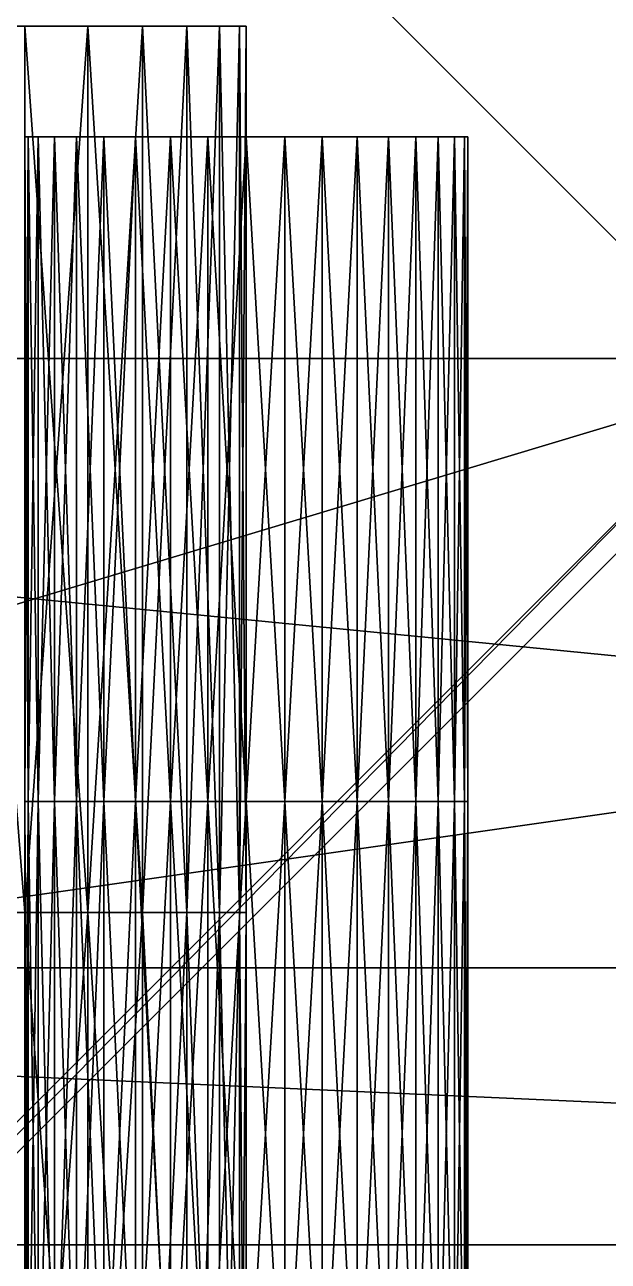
# Model space of a CAD drawing. Header units: metres. Extents: x -7 to 7, y -6 to 6.4.
# Drawn here: x -1.5 to -0.183, y 2.213 to 5.003 of the extents above; entities that cross this region are included whole.
import ezdxf

# ---------------------------------------------------------------- set-up
doc = ezdxf.new("R2010")
doc.units = ezdxf.units.M

msp = doc.modelspace()

# ---------------------------------------------------------------- linework, layer by layer
at = {"layer": 'Cube'}
for points in [[(-7, 4.25, 0.2), (7, 2.875, 0.175), (-7, 2.875, 0.175)], [(-7, 4.25, 0.2), (7, 4.25, 0.2), (7, 2.875, 0.175)], [(-7, 4.25, -0.2), (7, 4.25, 0.2), (-7, 4.25, 0.2)], [(-7, 4.25, -0.2), (7, 4.25, -0.2), (7, 4.25, 0.2)], [(-7, 2.25, -0.2), (7, 4.25, -0.2), (-7, 4.25, -0.2)], [(-7, 2.25, -0.2), (7, 2.25, -0.2), (7, 4.25, -0.2)], [(-7, 2.875, 0.175), (7, 2.25, -0.2), (-7, 2.25, -0.2)], [(-7, 2.875, 0.175), (7, 2.875, 0.175), (7, 2.25, -0.2)]]:
    msp.add_3dface(points, dxfattribs=at)
at = {"layer": 'Cylinder 5'}
for points in [[(-1.5, 3.25, 0), (-1.4924, 4.75, 0.0868), (-1.4924, 3.25, 0.0868)], [(-1.5, 3.25, 0), (-1.5, 4.75, 0), (-1.4924, 4.75, 0.0868)], [(-1.5, 4.75, 0), (-1.4924, 4.75, 0.0868), (-1.4924, 4.75, 0.0868)], [(-1.5, 4.75, 0), (-1.5, 4.75, 0), (-1.4924, 4.75, 0.0868)], [(-1.5, 4.75, 0), (-1, 4.75, 0), (-1.4924, 4.75, 0.0868)], [(-1.5, 4.75, 0), (-1, 4.75, 0), (-1, 4.75, 0)], [(-1.4924, 3.25, -0.0868), (-1.5, 4.75, 0), (-1.5, 3.25, 0)], [(-1.4924, 3.25, -0.0868), (-1.4924, 4.75, -0.0868), (-1.5, 4.75, 0)], [(-1.4924, 4.75, -0.0868), (-1.5, 4.75, 0), (-1.5, 4.75, 0)], [(-1.4924, 4.75, -0.0868), (-1.4924, 4.75, -0.0868), (-1.5, 4.75, 0)], [(-1.4924, 4.75, -0.0868), (-1, 4.75, 0), (-1.5, 4.75, 0)], [(-1.4924, 3.25, 0.0868), (-1.4698, 4.75, 0.171), (-1.4698, 3.25, 0.171)], [(-1.4924, 3.25, 0.0868), (-1.4924, 4.75, 0.0868), (-1.4698, 4.75, 0.171)], [(-1.4924, 4.75, 0.0868), (-1.4698, 4.75, 0.171), (-1.4698, 4.75, 0.171)], [(-1.4924, 4.75, 0.0868), (-1.4924, 4.75, 0.0868), (-1.4698, 4.75, 0.171)], [(-1.4924, 4.75, 0.0868), (-1, 4.75, 0), (-1.4698, 4.75, 0.171)], [(-1.4924, 4.75, 0.0868), (-1, 4.75, 0), (-1, 4.75, 0)], [(-1.4924, 4.75, -0.0868), (-1, 4.75, 0), (-1, 4.75, 0)], [(-1.4698, 3.25, -0.171), (-1.4924, 4.75, -0.0868), (-1.4924, 3.25, -0.0868)], [(-1.4698, 3.25, -0.171), (-1.4698, 4.75, -0.171), (-1.4924, 4.75, -0.0868)], [(-1.4698, 4.75, -0.171), (-1.4924, 4.75, -0.0868), (-1.4924, 4.75, -0.0868)], [(-1.4698, 4.75, -0.171), (-1.4698, 4.75, -0.171), (-1.4924, 4.75, -0.0868)], [(-1.4698, 4.75, -0.171), (-1, 4.75, 0), (-1.4924, 4.75, -0.0868)], [(-1.4698, 3.25, 0.171), (-1.433, 4.75, 0.25), (-1.433, 3.25, 0.25)], [(-1.4698, 3.25, 0.171), (-1.4698, 4.75, 0.171), (-1.433, 4.75, 0.25)], [(-1.4698, 4.75, 0.171), (-1.433, 4.75, 0.25), (-1.433, 4.75, 0.25)], [(-1.4698, 4.75, 0.171), (-1.4698, 4.75, 0.171), (-1.433, 4.75, 0.25)], [(-1.4698, 4.75, 0.171), (-1, 4.75, 0), (-1.433, 4.75, 0.25)], [(-1.4698, 4.75, 0.171), (-1, 4.75, 0), (-1, 4.75, 0)], [(-1.4698, 4.75, -0.171), (-1, 4.75, 0), (-1, 4.75, 0)], [(-1.433, 3.25, -0.25), (-1.4698, 4.75, -0.171), (-1.4698, 3.25, -0.171)], [(-1.433, 3.25, -0.25), (-1.433, 4.75, -0.25), (-1.4698, 4.75, -0.171)], [(-1.433, 4.75, -0.25), (-1.4698, 4.75, -0.171), (-1.4698, 4.75, -0.171)], [(-1.433, 4.75, -0.25), (-1.433, 4.75, -0.25), (-1.4698, 4.75, -0.171)], [(-1.433, 4.75, -0.25), (-1, 4.75, 0), (-1.4698, 4.75, -0.171)], [(-1.433, 3.25, 0.25), (-1.383, 4.75, 0.3214), (-1.383, 3.25, 0.3214)], [(-1.433, 3.25, 0.25), (-1.433, 4.75, 0.25), (-1.383, 4.75, 0.3214)], [(-1.433, 4.75, 0.25), (-1.383, 4.75, 0.3214), (-1.383, 4.75, 0.3214)], [(-1.433, 4.75, 0.25), (-1.433, 4.75, 0.25), (-1.383, 4.75, 0.3214)], [(-1.433, 4.75, 0.25), (-1, 4.75, 0), (-1.383, 4.75, 0.3214)], [(-1.433, 4.75, 0.25), (-1, 4.75, 0), (-1, 4.75, 0)], [(-1.433, 4.75, -0.25), (-1, 4.75, 0), (-1, 4.75, 0)], [(-1.383, 3.25, -0.3214), (-1.433, 4.75, -0.25), (-1.433, 3.25, -0.25)], [(-1.383, 3.25, -0.3214), (-1.383, 4.75, -0.3214), (-1.433, 4.75, -0.25)], [(-1.383, 4.75, -0.3214), (-1.433, 4.75, -0.25), (-1.433, 4.75, -0.25)], [(-1.383, 4.75, -0.3214), (-1.383, 4.75, -0.3214), (-1.433, 4.75, -0.25)], [(-1.383, 4.75, -0.3214), (-1, 4.75, 0), (-1.433, 4.75, -0.25)], [(-1.383, 3.25, 0.3214), (-1.3214, 4.75, 0.383), (-1.3214, 3.25, 0.383)], [(-1.383, 3.25, 0.3214), (-1.383, 4.75, 0.3214), (-1.3214, 4.75, 0.383)], [(-1.383, 4.75, 0.3214), (-1.3214, 4.75, 0.383), (-1.3214, 4.75, 0.383)], [(-1.383, 4.75, 0.3214), (-1.383, 4.75, 0.3214), (-1.3214, 4.75, 0.383)], [(-1.383, 4.75, 0.3214), (-1, 4.75, 0), (-1.3214, 4.75, 0.383)], [(-1.383, 4.75, 0.3214), (-1, 4.75, 0), (-1, 4.75, 0)], [(-1.383, 4.75, -0.3214), (-1, 4.75, 0), (-1, 4.75, 0)], [(-1.3214, 3.25, -0.383), (-1.383, 4.75, -0.3214), (-1.383, 3.25, -0.3214)], [(-1.3214, 3.25, -0.383), (-1.3214, 4.75, -0.383), (-1.383, 4.75, -0.3214)], [(-1.3214, 4.75, -0.383), (-1.383, 4.75, -0.3214), (-1.383, 4.75, -0.3214)], [(-1.3214, 4.75, -0.383), (-1.3214, 4.75, -0.383), (-1.383, 4.75, -0.3214)], [(-1.3214, 4.75, -0.383), (-1, 4.75, 0), (-1.383, 4.75, -0.3214)], [(-1.3214, 3.25, 0.383), (-1.25, 4.75, 0.433), (-1.25, 3.25, 0.433)], [(-1.3214, 3.25, 0.383), (-1.3214, 4.75, 0.383), (-1.25, 4.75, 0.433)], [(-1.3214, 4.75, 0.383), (-1.25, 4.75, 0.433), (-1.25, 4.75, 0.433)], [(-1.3214, 4.75, 0.383), (-1.3214, 4.75, 0.383), (-1.25, 4.75, 0.433)], [(-1.3214, 4.75, 0.383), (-1, 4.75, 0), (-1.25, 4.75, 0.433)], [(-1.3214, 4.75, 0.383), (-1, 4.75, 0), (-1, 4.75, 0)], [(-1.3214, 4.75, -0.383), (-1, 4.75, 0), (-1, 4.75, 0)], [(-1.25, 3.25, -0.433), (-1.3214, 4.75, -0.383), (-1.3214, 3.25, -0.383)], [(-1.25, 3.25, -0.433), (-1.25, 4.75, -0.433), (-1.3214, 4.75, -0.383)], [(-1.25, 4.75, -0.433), (-1.3214, 4.75, -0.383), (-1.3214, 4.75, -0.383)], [(-1.25, 4.75, -0.433), (-1.25, 4.75, -0.433), (-1.3214, 4.75, -0.383)], [(-1.25, 4.75, -0.433), (-1, 4.75, 0), (-1.3214, 4.75, -0.383)], [(-1.25, 3.25, 0.433), (-1.171, 4.75, 0.4698), (-1.171, 3.25, 0.4698)], [(-1.25, 3.25, 0.433), (-1.25, 4.75, 0.433), (-1.171, 4.75, 0.4698)], [(-1.25, 4.75, 0.433), (-1.171, 4.75, 0.4698), (-1.171, 4.75, 0.4698)], [(-1.25, 4.75, 0.433), (-1.25, 4.75, 0.433), (-1.171, 4.75, 0.4698)], [(-1.25, 4.75, 0.433), (-1, 4.75, 0), (-1.171, 4.75, 0.4698)], [(-1.25, 4.75, 0.433), (-1, 4.75, 0), (-1, 4.75, 0)], [(-1.25, 4.75, -0.433), (-1, 4.75, 0), (-1, 4.75, 0)], [(-1.171, 3.25, -0.4698), (-1.25, 4.75, -0.433), (-1.25, 3.25, -0.433)], [(-1.171, 3.25, -0.4698), (-1.171, 4.75, -0.4698), (-1.25, 4.75, -0.433)], [(-1.171, 4.75, -0.4698), (-1.25, 4.75, -0.433), (-1.25, 4.75, -0.433)], [(-1.171, 4.75, -0.4698), (-1.171, 4.75, -0.4698), (-1.25, 4.75, -0.433)], [(-1.171, 4.75, -0.4698), (-1, 4.75, 0), (-1.25, 4.75, -0.433)], [(-1.171, 3.25, 0.4698), (-1.0868, 4.75, 0.4924), (-1.0868, 3.25, 0.4924)], [(-1.171, 3.25, 0.4698), (-1.171, 4.75, 0.4698), (-1.0868, 4.75, 0.4924)], [(-1.171, 4.75, 0.4698), (-1.0868, 4.75, 0.4924), (-1.0868, 4.75, 0.4924)], [(-1.171, 4.75, 0.4698), (-1.171, 4.75, 0.4698), (-1.0868, 4.75, 0.4924)], [(-1.171, 4.75, 0.4698), (-1, 4.75, 0), (-1.0868, 4.75, 0.4924)], [(-1.171, 4.75, 0.4698), (-1, 4.75, 0), (-1, 4.75, 0)], [(-1.171, 4.75, -0.4698), (-1, 4.75, 0), (-1, 4.75, 0)], [(-1.0868, 3.25, -0.4924), (-1.171, 4.75, -0.4698), (-1.171, 3.25, -0.4698)], [(-1.0868, 3.25, -0.4924), (-1.0868, 4.75, -0.4924), (-1.171, 4.75, -0.4698)], [(-1.0868, 4.75, -0.4924), (-1.171, 4.75, -0.4698), (-1.171, 4.75, -0.4698)], [(-1.0868, 4.75, -0.4924), (-1.0868, 4.75, -0.4924), (-1.171, 4.75, -0.4698)], [(-1.0868, 4.75, -0.4924), (-1, 4.75, 0), (-1.171, 4.75, -0.4698)], [(-1.0868, 3.25, 0.4924), (-1, 4.75, 0.5), (-1, 3.25, 0.5)], [(-1.0868, 3.25, 0.4924), (-1.0868, 4.75, 0.4924), (-1, 4.75, 0.5)], [(-1.0868, 4.75, 0.4924), (-1, 4.75, 0.5), (-1, 4.75, 0.5)], [(-1.0868, 4.75, 0.4924), (-1.0868, 4.75, 0.4924), (-1, 4.75, 0.5)], [(-1.0868, 4.75, 0.4924), (-1, 4.75, 0), (-1, 4.75, 0.5)], [(-1.0868, 4.75, 0.4924), (-1, 4.75, 0), (-1, 4.75, 0)], [(-1.0868, 4.75, -0.4924), (-1, 4.75, 0), (-1, 4.75, 0)], [(-1, 3.25, -0.5), (-1.0868, 4.75, -0.4924), (-1.0868, 3.25, -0.4924)], [(-1, 3.25, -0.5), (-1, 4.75, -0.5), (-1.0868, 4.75, -0.4924)], [(-1, 4.75, -0.5), (-1.0868, 4.75, -0.4924), (-1.0868, 4.75, -0.4924)], [(-1, 4.75, -0.5), (-1, 4.75, -0.5), (-1.0868, 4.75, -0.4924)], [(-1, 4.75, -0.5), (-1, 4.75, 0), (-1.0868, 4.75, -0.4924)], [(-1, 4.75, -0.5), (-1, 4.75, 0), (-1, 4.75, 0)], [(-0.9132, 3.25, -0.4924), (-1, 4.75, -0.5), (-1, 3.25, -0.5)], [(-0.9132, 3.25, -0.4924), (-0.9132, 4.75, -0.4924), (-1, 4.75, -0.5)], [(-0.9132, 4.75, -0.4924), (-1, 4.75, -0.5), (-1, 4.75, -0.5)], [(-0.9132, 4.75, -0.4924), (-0.9132, 4.75, -0.4924), (-1, 4.75, -0.5)], [(-0.9132, 4.75, -0.4924), (-1, 4.75, 0), (-1, 4.75, -0.5)], [(-0.9132, 4.75, -0.4924), (-1, 4.75, 0), (-1, 4.75, 0)], [(-0.829, 4.75, -0.4698), (-1, 4.75, 0), (-0.9132, 4.75, -0.4924)], [(-0.829, 4.75, -0.4698), (-1, 4.75, 0), (-1, 4.75, 0)], [(-0.75, 4.75, -0.433), (-1, 4.75, 0), (-0.829, 4.75, -0.4698)], [(-0.75, 4.75, -0.433), (-1, 4.75, 0), (-1, 4.75, 0)], [(-0.6786, 4.75, -0.383), (-1, 4.75, 0), (-0.75, 4.75, -0.433)], [(-0.6786, 4.75, -0.383), (-1, 4.75, 0), (-1, 4.75, 0)], [(-0.617, 4.75, -0.3214), (-1, 4.75, 0), (-0.6786, 4.75, -0.383)], [(-0.617, 4.75, -0.3214), (-1, 4.75, 0), (-1, 4.75, 0)], [(-0.567, 4.75, -0.25), (-1, 4.75, 0), (-0.617, 4.75, -0.3214)], [(-0.567, 4.75, -0.25), (-1, 4.75, 0), (-1, 4.75, 0)], [(-0.5302, 4.75, -0.171), (-1, 4.75, 0), (-0.567, 4.75, -0.25)], [(-0.5302, 4.75, -0.171), (-1, 4.75, 0), (-1, 4.75, 0)], [(-0.5076, 4.75, -0.0868), (-1, 4.75, 0), (-0.5302, 4.75, -0.171)], [(-0.5076, 4.75, -0.0868), (-1, 4.75, 0), (-1, 4.75, 0)], [(-0.5, 4.75, 0), (-1, 4.75, 0), (-0.5076, 4.75, -0.0868)], [(-0.5, 4.75, 0), (-1, 4.75, 0), (-1, 4.75, 0)], [(-0.5076, 4.75, 0.0868), (-1, 4.75, 0), (-0.5, 4.75, 0)], [(-0.5076, 4.75, 0.0868), (-1, 4.75, 0), (-1, 4.75, 0)], [(-0.5302, 4.75, 0.171), (-1, 4.75, 0), (-0.5076, 4.75, 0.0868)], [(-0.5302, 4.75, 0.171), (-1, 4.75, 0), (-1, 4.75, 0)], [(-0.567, 4.75, 0.25), (-1, 4.75, 0), (-0.5302, 4.75, 0.171)], [(-0.567, 4.75, 0.25), (-1, 4.75, 0), (-1, 4.75, 0)], [(-0.617, 4.75, 0.3214), (-1, 4.75, 0), (-0.567, 4.75, 0.25)], [(-0.617, 4.75, 0.3214), (-1, 4.75, 0), (-1, 4.75, 0)], [(-0.6786, 4.75, 0.383), (-1, 4.75, 0), (-0.617, 4.75, 0.3214)], [(-0.6786, 4.75, 0.383), (-1, 4.75, 0), (-1, 4.75, 0)], [(-0.75, 4.75, 0.433), (-1, 4.75, 0), (-0.6786, 4.75, 0.383)], [(-0.75, 4.75, 0.433), (-1, 4.75, 0), (-1, 4.75, 0)], [(-0.829, 4.75, 0.4698), (-1, 4.75, 0), (-0.75, 4.75, 0.433)], [(-0.829, 4.75, 0.4698), (-1, 4.75, 0), (-1, 4.75, 0)], [(-0.9132, 4.75, 0.4924), (-1, 4.75, 0), (-0.829, 4.75, 0.4698)], [(-0.9132, 4.75, 0.4924), (-1, 4.75, 0), (-1, 4.75, 0)], [(-1, 3.25, 0.5), (-0.9132, 4.75, 0.4924), (-0.9132, 3.25, 0.4924)], [(-1, 3.25, 0.5), (-1, 4.75, 0.5), (-0.9132, 4.75, 0.4924)], [(-1, 4.75, 0.5), (-0.9132, 4.75, 0.4924), (-0.9132, 4.75, 0.4924)], [(-1, 4.75, 0.5), (-1, 4.75, 0.5), (-0.9132, 4.75, 0.4924)], [(-1, 4.75, 0.5), (-1, 4.75, 0), (-0.9132, 4.75, 0.4924)], [(-1, 4.75, 0.5), (-1, 4.75, 0), (-1, 4.75, 0)], [(-0.829, 3.25, -0.4698), (-0.9132, 4.75, -0.4924), (-0.9132, 3.25, -0.4924)], [(-0.829, 3.25, -0.4698), (-0.829, 4.75, -0.4698), (-0.9132, 4.75, -0.4924)], [(-0.829, 4.75, -0.4698), (-0.9132, 4.75, -0.4924), (-0.9132, 4.75, -0.4924)], [(-0.829, 4.75, -0.4698), (-0.829, 4.75, -0.4698), (-0.9132, 4.75, -0.4924)], [(-0.9132, 3.25, 0.4924), (-0.829, 4.75, 0.4698), (-0.829, 3.25, 0.4698)], [(-0.9132, 3.25, 0.4924), (-0.9132, 4.75, 0.4924), (-0.829, 4.75, 0.4698)], [(-0.9132, 4.75, 0.4924), (-0.829, 4.75, 0.4698), (-0.829, 4.75, 0.4698)], [(-0.9132, 4.75, 0.4924), (-0.9132, 4.75, 0.4924), (-0.829, 4.75, 0.4698)], [(-0.75, 3.25, -0.433), (-0.829, 4.75, -0.4698), (-0.829, 3.25, -0.4698)], [(-0.75, 3.25, -0.433), (-0.75, 4.75, -0.433), (-0.829, 4.75, -0.4698)], [(-0.75, 4.75, -0.433), (-0.829, 4.75, -0.4698), (-0.829, 4.75, -0.4698)], [(-0.75, 4.75, -0.433), (-0.75, 4.75, -0.433), (-0.829, 4.75, -0.4698)], [(-0.829, 3.25, 0.4698), (-0.75, 4.75, 0.433), (-0.75, 3.25, 0.433)], [(-0.829, 3.25, 0.4698), (-0.829, 4.75, 0.4698), (-0.75, 4.75, 0.433)], [(-0.829, 4.75, 0.4698), (-0.75, 4.75, 0.433), (-0.75, 4.75, 0.433)], [(-0.829, 4.75, 0.4698), (-0.829, 4.75, 0.4698), (-0.75, 4.75, 0.433)], [(-0.6786, 3.25, -0.383), (-0.75, 4.75, -0.433), (-0.75, 3.25, -0.433)], [(-0.6786, 3.25, -0.383), (-0.6786, 4.75, -0.383), (-0.75, 4.75, -0.433)], [(-0.6786, 4.75, -0.383), (-0.75, 4.75, -0.433), (-0.75, 4.75, -0.433)], [(-0.6786, 4.75, -0.383), (-0.6786, 4.75, -0.383), (-0.75, 4.75, -0.433)], [(-0.75, 3.25, 0.433), (-0.6786, 4.75, 0.383), (-0.6786, 3.25, 0.383)], [(-0.75, 3.25, 0.433), (-0.75, 4.75, 0.433), (-0.6786, 4.75, 0.383)], [(-0.75, 4.75, 0.433), (-0.6786, 4.75, 0.383), (-0.6786, 4.75, 0.383)], [(-0.75, 4.75, 0.433), (-0.75, 4.75, 0.433), (-0.6786, 4.75, 0.383)], [(-0.617, 3.25, -0.3214), (-0.6786, 4.75, -0.383), (-0.6786, 3.25, -0.383)], [(-0.617, 3.25, -0.3214), (-0.617, 4.75, -0.3214), (-0.6786, 4.75, -0.383)], [(-0.617, 4.75, -0.3214), (-0.6786, 4.75, -0.383), (-0.6786, 4.75, -0.383)], [(-0.617, 4.75, -0.3214), (-0.617, 4.75, -0.3214), (-0.6786, 4.75, -0.383)], [(-0.6786, 3.25, 0.383), (-0.617, 4.75, 0.3214), (-0.617, 3.25, 0.3214)], [(-0.6786, 3.25, 0.383), (-0.6786, 4.75, 0.383), (-0.617, 4.75, 0.3214)], [(-0.6786, 4.75, 0.383), (-0.617, 4.75, 0.3214), (-0.617, 4.75, 0.3214)], [(-0.6786, 4.75, 0.383), (-0.6786, 4.75, 0.383), (-0.617, 4.75, 0.3214)], [(-0.567, 3.25, -0.25), (-0.617, 4.75, -0.3214), (-0.617, 3.25, -0.3214)], [(-0.567, 3.25, -0.25), (-0.567, 4.75, -0.25), (-0.617, 4.75, -0.3214)], [(-0.567, 4.75, -0.25), (-0.617, 4.75, -0.3214), (-0.617, 4.75, -0.3214)], [(-0.567, 4.75, -0.25), (-0.567, 4.75, -0.25), (-0.617, 4.75, -0.3214)], [(-0.617, 3.25, 0.3214), (-0.567, 4.75, 0.25), (-0.567, 3.25, 0.25)], [(-0.617, 3.25, 0.3214), (-0.617, 4.75, 0.3214), (-0.567, 4.75, 0.25)], [(-0.617, 4.75, 0.3214), (-0.567, 4.75, 0.25), (-0.567, 4.75, 0.25)], [(-0.617, 4.75, 0.3214), (-0.617, 4.75, 0.3214), (-0.567, 4.75, 0.25)], [(-0.5302, 3.25, -0.171), (-0.567, 4.75, -0.25), (-0.567, 3.25, -0.25)], [(-0.5302, 3.25, -0.171), (-0.5302, 4.75, -0.171), (-0.567, 4.75, -0.25)], [(-0.5302, 4.75, -0.171), (-0.567, 4.75, -0.25), (-0.567, 4.75, -0.25)], [(-0.5302, 4.75, -0.171), (-0.5302, 4.75, -0.171), (-0.567, 4.75, -0.25)], [(-0.567, 3.25, 0.25), (-0.5302, 4.75, 0.171), (-0.5302, 3.25, 0.171)], [(-0.567, 3.25, 0.25), (-0.567, 4.75, 0.25), (-0.5302, 4.75, 0.171)], [(-0.567, 4.75, 0.25), (-0.5302, 4.75, 0.171), (-0.5302, 4.75, 0.171)], [(-0.567, 4.75, 0.25), (-0.567, 4.75, 0.25), (-0.5302, 4.75, 0.171)], [(-0.5076, 3.25, -0.0868), (-0.5302, 4.75, -0.171), (-0.5302, 3.25, -0.171)], [(-0.5076, 3.25, -0.0868), (-0.5076, 4.75, -0.0868), (-0.5302, 4.75, -0.171)], [(-0.5076, 4.75, -0.0868), (-0.5302, 4.75, -0.171), (-0.5302, 4.75, -0.171)], [(-0.5076, 4.75, -0.0868), (-0.5076, 4.75, -0.0868), (-0.5302, 4.75, -0.171)], [(-0.5302, 3.25, 0.171), (-0.5076, 4.75, 0.0868), (-0.5076, 3.25, 0.0868)], [(-0.5302, 3.25, 0.171), (-0.5302, 4.75, 0.171), (-0.5076, 4.75, 0.0868)], [(-0.5302, 4.75, 0.171), (-0.5076, 4.75, 0.0868), (-0.5076, 4.75, 0.0868)], [(-0.5302, 4.75, 0.171), (-0.5302, 4.75, 0.171), (-0.5076, 4.75, 0.0868)], [(-0.5, 3.25, 0), (-0.5076, 4.75, -0.0868), (-0.5076, 3.25, -0.0868)], [(-0.5, 3.25, 0), (-0.5, 4.75, 0), (-0.5076, 4.75, -0.0868)], [(-0.5, 4.75, 0), (-0.5076, 4.75, -0.0868), (-0.5076, 4.75, -0.0868)], [(-0.5, 4.75, 0), (-0.5, 4.75, 0), (-0.5076, 4.75, -0.0868)], [(-0.5076, 3.25, 0.0868), (-0.5, 4.75, 0), (-0.5, 3.25, 0)], [(-0.5076, 3.25, 0.0868), (-0.5076, 4.75, 0.0868), (-0.5, 4.75, 0)], [(-0.5076, 4.75, 0.0868), (-0.5, 4.75, 0), (-0.5, 4.75, 0)], [(-0.5076, 4.75, 0.0868), (-0.5076, 4.75, 0.0868), (-0.5, 4.75, 0)], [(-1.5, 1.75, 0), (-1.4924, 3.25, 0.0868), (-1.4924, 1.75, 0.0868)], [(-1.5, 1.75, 0), (-1.5, 3.25, 0), (-1.4924, 3.25, 0.0868)], [(-1.4924, 1.75, -0.0868), (-1.5, 3.25, 0), (-1.5, 1.75, 0)], [(-1.4924, 1.75, -0.0868), (-1.4924, 3.25, -0.0868), (-1.5, 3.25, 0)], [(-1.4924, 1.75, 0.0868), (-1.4698, 3.25, 0.171), (-1.4698, 1.75, 0.171)], [(-1.4924, 1.75, 0.0868), (-1.4924, 3.25, 0.0868), (-1.4698, 3.25, 0.171)], [(-1.4698, 1.75, -0.171), (-1.4924, 3.25, -0.0868), (-1.4924, 1.75, -0.0868)], [(-1.4698, 1.75, -0.171), (-1.4698, 3.25, -0.171), (-1.4924, 3.25, -0.0868)], [(-1.4698, 1.75, 0.171), (-1.433, 3.25, 0.25), (-1.433, 1.75, 0.25)], [(-1.4698, 1.75, 0.171), (-1.4698, 3.25, 0.171), (-1.433, 3.25, 0.25)], [(-1.433, 1.75, -0.25), (-1.4698, 3.25, -0.171), (-1.4698, 1.75, -0.171)], [(-1.433, 1.75, -0.25), (-1.433, 3.25, -0.25), (-1.4698, 3.25, -0.171)], [(-1.433, 1.75, 0.25), (-1.383, 3.25, 0.3214), (-1.383, 1.75, 0.3214)], [(-1.433, 1.75, 0.25), (-1.433, 3.25, 0.25), (-1.383, 3.25, 0.3214)], [(-1.383, 1.75, -0.3214), (-1.433, 3.25, -0.25), (-1.433, 1.75, -0.25)], [(-1.383, 1.75, -0.3214), (-1.383, 3.25, -0.3214), (-1.433, 3.25, -0.25)], [(-1.383, 1.75, 0.3214), (-1.3214, 3.25, 0.383), (-1.3214, 1.75, 0.383)], [(-1.383, 1.75, 0.3214), (-1.383, 3.25, 0.3214), (-1.3214, 3.25, 0.383)], [(-1.3214, 1.75, -0.383), (-1.383, 3.25, -0.3214), (-1.383, 1.75, -0.3214)], [(-1.3214, 1.75, -0.383), (-1.3214, 3.25, -0.383), (-1.383, 3.25, -0.3214)], [(-1.3214, 1.75, 0.383), (-1.25, 3.25, 0.433), (-1.25, 1.75, 0.433)], [(-1.3214, 1.75, 0.383), (-1.3214, 3.25, 0.383), (-1.25, 3.25, 0.433)], [(-1.25, 1.75, -0.433), (-1.3214, 3.25, -0.383), (-1.3214, 1.75, -0.383)], [(-1.25, 1.75, -0.433), (-1.25, 3.25, -0.433), (-1.3214, 3.25, -0.383)], [(-1.25, 1.75, 0.433), (-1.171, 3.25, 0.4698), (-1.171, 1.75, 0.4698)], [(-1.25, 1.75, 0.433), (-1.25, 3.25, 0.433), (-1.171, 3.25, 0.4698)], [(-1.171, 1.75, -0.4698), (-1.25, 3.25, -0.433), (-1.25, 1.75, -0.433)], [(-1.171, 1.75, -0.4698), (-1.171, 3.25, -0.4698), (-1.25, 3.25, -0.433)], [(-1.171, 1.75, 0.4698), (-1.0868, 3.25, 0.4924), (-1.0868, 1.75, 0.4924)], [(-1.171, 1.75, 0.4698), (-1.171, 3.25, 0.4698), (-1.0868, 3.25, 0.4924)], [(-1.0868, 1.75, -0.4924), (-1.171, 3.25, -0.4698), (-1.171, 1.75, -0.4698)], [(-1.0868, 1.75, -0.4924), (-1.0868, 3.25, -0.4924), (-1.171, 3.25, -0.4698)], [(-1.0868, 1.75, 0.4924), (-1, 3.25, 0.5), (-1, 1.75, 0.5)], [(-1.0868, 1.75, 0.4924), (-1.0868, 3.25, 0.4924), (-1, 3.25, 0.5)], [(-1, 1.75, -0.5), (-1.0868, 3.25, -0.4924), (-1.0868, 1.75, -0.4924)], [(-1, 1.75, -0.5), (-1, 3.25, -0.5), (-1.0868, 3.25, -0.4924)], [(-0.9132, 1.75, -0.4924), (-1, 3.25, -0.5), (-1, 1.75, -0.5)], [(-0.9132, 1.75, -0.4924), (-0.9132, 3.25, -0.4924), (-1, 3.25, -0.5)], [(-1, 1.75, 0.5), (-0.9132, 3.25, 0.4924), (-0.9132, 1.75, 0.4924)], [(-1, 1.75, 0.5), (-1, 3.25, 0.5), (-0.9132, 3.25, 0.4924)], [(-0.829, 1.75, -0.4698), (-0.9132, 3.25, -0.4924), (-0.9132, 1.75, -0.4924)], [(-0.829, 1.75, -0.4698), (-0.829, 3.25, -0.4698), (-0.9132, 3.25, -0.4924)], [(-0.9132, 1.75, 0.4924), (-0.829, 3.25, 0.4698), (-0.829, 1.75, 0.4698)], [(-0.9132, 1.75, 0.4924), (-0.9132, 3.25, 0.4924), (-0.829, 3.25, 0.4698)], [(-0.75, 1.75, -0.433), (-0.829, 3.25, -0.4698), (-0.829, 1.75, -0.4698)], [(-0.75, 1.75, -0.433), (-0.75, 3.25, -0.433), (-0.829, 3.25, -0.4698)], [(-0.829, 1.75, 0.4698), (-0.75, 3.25, 0.433), (-0.75, 1.75, 0.433)], [(-0.829, 1.75, 0.4698), (-0.829, 3.25, 0.4698), (-0.75, 3.25, 0.433)], [(-0.6786, 1.75, -0.383), (-0.75, 3.25, -0.433), (-0.75, 1.75, -0.433)], [(-0.6786, 1.75, -0.383), (-0.6786, 3.25, -0.383), (-0.75, 3.25, -0.433)], [(-0.75, 1.75, 0.433), (-0.6786, 3.25, 0.383), (-0.6786, 1.75, 0.383)], [(-0.75, 1.75, 0.433), (-0.75, 3.25, 0.433), (-0.6786, 3.25, 0.383)], [(-0.617, 1.75, -0.3214), (-0.6786, 3.25, -0.383), (-0.6786, 1.75, -0.383)], [(-0.617, 1.75, -0.3214), (-0.617, 3.25, -0.3214), (-0.6786, 3.25, -0.383)], [(-0.6786, 1.75, 0.383), (-0.617, 3.25, 0.3214), (-0.617, 1.75, 0.3214)], [(-0.6786, 1.75, 0.383), (-0.6786, 3.25, 0.383), (-0.617, 3.25, 0.3214)], [(-0.567, 1.75, -0.25), (-0.617, 3.25, -0.3214), (-0.617, 1.75, -0.3214)], [(-0.567, 1.75, -0.25), (-0.567, 3.25, -0.25), (-0.617, 3.25, -0.3214)], [(-0.617, 1.75, 0.3214), (-0.567, 3.25, 0.25), (-0.567, 1.75, 0.25)], [(-0.617, 1.75, 0.3214), (-0.617, 3.25, 0.3214), (-0.567, 3.25, 0.25)], [(-0.5302, 1.75, -0.171), (-0.567, 3.25, -0.25), (-0.567, 1.75, -0.25)], [(-0.5302, 1.75, -0.171), (-0.5302, 3.25, -0.171), (-0.567, 3.25, -0.25)], [(-0.567, 1.75, 0.25), (-0.5302, 3.25, 0.171), (-0.5302, 1.75, 0.171)], [(-0.567, 1.75, 0.25), (-0.567, 3.25, 0.25), (-0.5302, 3.25, 0.171)], [(-0.5076, 1.75, -0.0868), (-0.5302, 3.25, -0.171), (-0.5302, 1.75, -0.171)], [(-0.5076, 1.75, -0.0868), (-0.5076, 3.25, -0.0868), (-0.5302, 3.25, -0.171)], [(-0.5302, 1.75, 0.171), (-0.5076, 3.25, 0.0868), (-0.5076, 1.75, 0.0868)], [(-0.5302, 1.75, 0.171), (-0.5302, 3.25, 0.171), (-0.5076, 3.25, 0.0868)], [(-0.5, 1.75, 0), (-0.5076, 3.25, -0.0868), (-0.5076, 1.75, -0.0868)], [(-0.5, 1.75, 0), (-0.5, 3.25, 0), (-0.5076, 3.25, -0.0868)], [(-0.5076, 1.75, 0.0868), (-0.5, 3.25, 0), (-0.5, 1.75, 0)], [(-0.5076, 1.75, 0.0868), (-0.5076, 3.25, 0.0868), (-0.5, 3.25, 0)]]:
    msp.add_3dface(points, dxfattribs=at)
at = {"layer": 'Cylinder 6'}
for points in [[(-1.5, 5, -0.866), (-2, 5, 0), (-1.658, 5, -0.9397)], [(-1.5, 5, -0.866), (-2, 5, 0), (-2, 5, 0)], [(-1.3572, 5, -0.766), (-2, 5, 0), (-1.5, 5, -0.866)], [(-1.3572, 5, -0.766), (-2, 5, 0), (-2, 5, 0)], [(-1.234, 5, -0.6428), (-2, 5, 0), (-1.3572, 5, -0.766)], [(-1.234, 5, -0.6428), (-2, 5, 0), (-2, 5, 0)], [(-1.134, 5, -0.5), (-2, 5, 0), (-1.234, 5, -0.6428)], [(-1.134, 5, -0.5), (-2, 5, 0), (-2, 5, 0)], [(-1.0603, 5, -0.342), (-2, 5, 0), (-1.134, 5, -0.5)], [(-1.0603, 5, -0.342), (-2, 5, 0), (-2, 5, 0)], [(-1.0152, 5, -0.1736), (-2, 5, 0), (-1.0603, 5, -0.342)], [(-1.0152, 5, -0.1736), (-2, 5, 0), (-2, 5, 0)], [(-1, 5, 0), (-2, 5, 0), (-1.0152, 5, -0.1736)], [(-1, 5, 0), (-2, 5, 0), (-2, 5, 0)], [(-1.0152, 5, 0.1736), (-2, 5, 0), (-1, 5, 0)], [(-1.0152, 5, 0.1736), (-2, 5, 0), (-2, 5, 0)], [(-1.0603, 5, 0.342), (-2, 5, 0), (-1.0152, 5, 0.1736)], [(-1.0603, 5, 0.342), (-2, 5, 0), (-2, 5, 0)], [(-1.134, 5, 0.5), (-2, 5, 0), (-1.0603, 5, 0.342)], [(-1.134, 5, 0.5), (-2, 5, 0), (-2, 5, 0)], [(-1.234, 5, 0.6428), (-2, 5, 0), (-1.134, 5, 0.5)], [(-1.234, 5, 0.6428), (-2, 5, 0), (-2, 5, 0)], [(-1.3572, 5, 0.766), (-2, 5, 0), (-1.234, 5, 0.6428)], [(-1.3572, 5, 0.766), (-2, 5, 0), (-2, 5, 0)], [(-1.5, 5, 0.866), (-2, 5, 0), (-1.3572, 5, 0.766)], [(-1.5, 3, -0.866), (-1.658, 5, -0.9397), (-1.658, 3, -0.9397)], [(-1.5, 3, -0.866), (-1.5, 5, -0.866), (-1.658, 5, -0.9397)], [(-1.5, 5, -0.866), (-1.658, 5, -0.9397), (-1.658, 5, -0.9397)], [(-1.5, 5, -0.866), (-1.5, 5, -0.866), (-1.658, 5, -0.9397)], [(-1.3572, 3, -0.766), (-1.5, 5, -0.866), (-1.5, 3, -0.866)], [(-1.3572, 3, -0.766), (-1.3572, 5, -0.766), (-1.5, 5, -0.866)], [(-1.3572, 5, -0.766), (-1.5, 5, -0.866), (-1.5, 5, -0.866)], [(-1.3572, 5, -0.766), (-1.3572, 5, -0.766), (-1.5, 5, -0.866)], [(-1.5, 3, 0.866), (-1.3572, 5, 0.766), (-1.3572, 3, 0.766)], [(-1.5, 3, 0.866), (-1.5, 5, 0.866), (-1.3572, 5, 0.766)], [(-1.5, 5, 0.866), (-1.3572, 5, 0.766), (-1.3572, 5, 0.766)], [(-1.5, 5, 0.866), (-1.5, 5, 0.866), (-1.3572, 5, 0.766)], [(-1.234, 3, -0.6428), (-1.3572, 5, -0.766), (-1.3572, 3, -0.766)], [(-1.234, 3, -0.6428), (-1.234, 5, -0.6428), (-1.3572, 5, -0.766)], [(-1.234, 5, -0.6428), (-1.3572, 5, -0.766), (-1.3572, 5, -0.766)], [(-1.234, 5, -0.6428), (-1.234, 5, -0.6428), (-1.3572, 5, -0.766)], [(-1.3572, 3, 0.766), (-1.234, 5, 0.6428), (-1.234, 3, 0.6428)], [(-1.3572, 3, 0.766), (-1.3572, 5, 0.766), (-1.234, 5, 0.6428)], [(-1.3572, 5, 0.766), (-1.234, 5, 0.6428), (-1.234, 5, 0.6428)], [(-1.3572, 5, 0.766), (-1.3572, 5, 0.766), (-1.234, 5, 0.6428)], [(-1.134, 3, -0.5), (-1.234, 5, -0.6428), (-1.234, 3, -0.6428)], [(-1.134, 3, -0.5), (-1.134, 5, -0.5), (-1.234, 5, -0.6428)], [(-1.134, 5, -0.5), (-1.234, 5, -0.6428), (-1.234, 5, -0.6428)], [(-1.134, 5, -0.5), (-1.134, 5, -0.5), (-1.234, 5, -0.6428)], [(-1.234, 3, 0.6428), (-1.134, 5, 0.5), (-1.134, 3, 0.5)], [(-1.234, 3, 0.6428), (-1.234, 5, 0.6428), (-1.134, 5, 0.5)], [(-1.234, 5, 0.6428), (-1.134, 5, 0.5), (-1.134, 5, 0.5)], [(-1.234, 5, 0.6428), (-1.234, 5, 0.6428), (-1.134, 5, 0.5)], [(-1.0603, 3, -0.342), (-1.134, 5, -0.5), (-1.134, 3, -0.5)], [(-1.0603, 3, -0.342), (-1.0603, 5, -0.342), (-1.134, 5, -0.5)], [(-1.0603, 5, -0.342), (-1.134, 5, -0.5), (-1.134, 5, -0.5)], [(-1.0603, 5, -0.342), (-1.0603, 5, -0.342), (-1.134, 5, -0.5)], [(-1.134, 3, 0.5), (-1.0603, 5, 0.342), (-1.0603, 3, 0.342)], [(-1.134, 3, 0.5), (-1.134, 5, 0.5), (-1.0603, 5, 0.342)], [(-1.134, 5, 0.5), (-1.0603, 5, 0.342), (-1.0603, 5, 0.342)], [(-1.134, 5, 0.5), (-1.134, 5, 0.5), (-1.0603, 5, 0.342)], [(-1.0152, 3, -0.1736), (-1.0603, 5, -0.342), (-1.0603, 3, -0.342)], [(-1.0152, 3, -0.1736), (-1.0152, 5, -0.1736), (-1.0603, 5, -0.342)], [(-1.0152, 5, -0.1736), (-1.0603, 5, -0.342), (-1.0603, 5, -0.342)], [(-1.0152, 5, -0.1736), (-1.0152, 5, -0.1736), (-1.0603, 5, -0.342)], [(-1.0603, 3, 0.342), (-1.0152, 5, 0.1736), (-1.0152, 3, 0.1736)], [(-1.0603, 3, 0.342), (-1.0603, 5, 0.342), (-1.0152, 5, 0.1736)], [(-1.0603, 5, 0.342), (-1.0152, 5, 0.1736), (-1.0152, 5, 0.1736)], [(-1.0603, 5, 0.342), (-1.0603, 5, 0.342), (-1.0152, 5, 0.1736)], [(-1, 3, 0), (-1.0152, 5, -0.1736), (-1.0152, 3, -0.1736)], [(-1, 3, 0), (-1, 5, 0), (-1.0152, 5, -0.1736)], [(-1, 5, 0), (-1.0152, 5, -0.1736), (-1.0152, 5, -0.1736)], [(-1, 5, 0), (-1, 5, 0), (-1.0152, 5, -0.1736)], [(-1.0152, 3, 0.1736), (-1, 5, 0), (-1, 3, 0)], [(-1.0152, 3, 0.1736), (-1.0152, 5, 0.1736), (-1, 5, 0)], [(-1.0152, 5, 0.1736), (-1, 5, 0), (-1, 5, 0)], [(-1.0152, 5, 0.1736), (-1.0152, 5, 0.1736), (-1, 5, 0)], [(-1.5, 1, -0.866), (-1.658, 3, -0.9397), (-1.658, 1, -0.9397)], [(-1.5, 1, -0.866), (-1.5, 3, -0.866), (-1.658, 3, -0.9397)], [(-1.3572, 1, -0.766), (-1.5, 3, -0.866), (-1.5, 1, -0.866)], [(-1.3572, 1, -0.766), (-1.3572, 3, -0.766), (-1.5, 3, -0.866)], [(-1.5, 1, 0.866), (-1.3572, 3, 0.766), (-1.3572, 1, 0.766)], [(-1.5, 1, 0.866), (-1.5, 3, 0.866), (-1.3572, 3, 0.766)], [(-1.234, 1, -0.6428), (-1.3572, 3, -0.766), (-1.3572, 1, -0.766)], [(-1.234, 1, -0.6428), (-1.234, 3, -0.6428), (-1.3572, 3, -0.766)], [(-1.3572, 1, 0.766), (-1.234, 3, 0.6428), (-1.234, 1, 0.6428)], [(-1.3572, 1, 0.766), (-1.3572, 3, 0.766), (-1.234, 3, 0.6428)], [(-1.134, 1, -0.5), (-1.234, 3, -0.6428), (-1.234, 1, -0.6428)], [(-1.134, 1, -0.5), (-1.134, 3, -0.5), (-1.234, 3, -0.6428)], [(-1.234, 1, 0.6428), (-1.134, 3, 0.5), (-1.134, 1, 0.5)], [(-1.234, 1, 0.6428), (-1.234, 3, 0.6428), (-1.134, 3, 0.5)], [(-1.0603, 1, -0.342), (-1.134, 3, -0.5), (-1.134, 1, -0.5)], [(-1.0603, 1, -0.342), (-1.0603, 3, -0.342), (-1.134, 3, -0.5)], [(-1.134, 1, 0.5), (-1.0603, 3, 0.342), (-1.0603, 1, 0.342)], [(-1.134, 1, 0.5), (-1.134, 3, 0.5), (-1.0603, 3, 0.342)], [(-1.0152, 1, -0.1736), (-1.0603, 3, -0.342), (-1.0603, 1, -0.342)], [(-1.0152, 1, -0.1736), (-1.0152, 3, -0.1736), (-1.0603, 3, -0.342)], [(-1.0603, 1, 0.342), (-1.0152, 3, 0.1736), (-1.0152, 1, 0.1736)], [(-1.0603, 1, 0.342), (-1.0603, 3, 0.342), (-1.0152, 3, 0.1736)], [(-1, 1, 0), (-1.0152, 3, -0.1736), (-1.0152, 1, -0.1736)], [(-1, 1, 0), (-1, 3, 0), (-1.0152, 3, -0.1736)], [(-1.0152, 1, 0.1736), (-1, 3, 0), (-1, 1, 0)], [(-1.0152, 1, 0.1736), (-1.0152, 3, 0.1736), (-1, 3, 0)]]:
    msp.add_3dface(points, dxfattribs=at)
at = {"layer": 'Panel 1'}
for points in [[(-6.1529, 2.3017, 2.9), (0.1529, 4.1983, 1.1), (-2.0517, 6.4029, 2.9)], [(0.1529, 4.1983, 1.1), (-2.0163, 6.3675, 2.9866), (-2.0517, 6.4029, 2.9)], [(-2.0163, 6.3675, 2.9866), (0.1882, 4.163, 1.1866), (-3.913, 0.0618, 1.1866)], [(0.1529, 4.1983, 1.1), (0.1882, 4.163, 1.1866), (-2.0163, 6.3675, 2.9866)], [(-6.1529, 2.3017, 2.9), (-3.9483, 0.0971, 1.1), (0.1529, 4.1983, 1.1)], [(-3.913, 0.0618, 1.1866), (0.1529, 4.1983, 1.1), (-3.9483, 0.0971, 1.1)], [(-3.913, 0.0618, 1.1866), (0.1882, 4.163, 1.1866), (0.1529, 4.1983, 1.1)]]:
    msp.add_3dface(points, dxfattribs=at)

doc.saveas('drawing.dxf')
